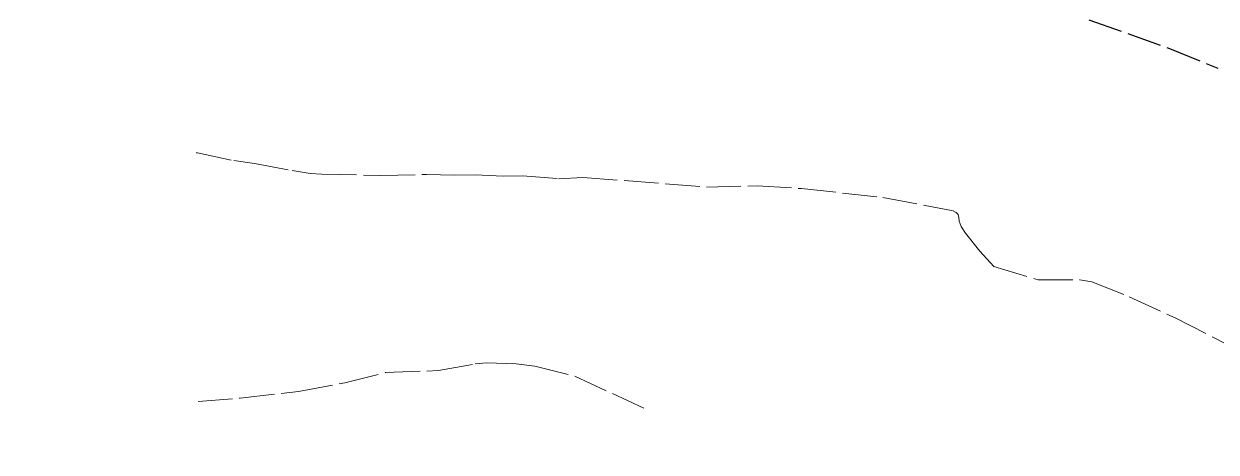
# Model space of a CAD drawing. Header units: metres. Extents: x 226877 to 228933, y 6571586 to 6573950.
# Drawn here: x 227771.2 to 227881, y 6571774.9 to 6571814.3 of the extents above; entities that cross this region are included whole.
import ezdxf

# ---------------------------------------------------------------- set-up
doc = ezdxf.new("R2010")
doc.units = ezdxf.units.M
doc.header["$LTSCALE"] = 2.5
doc.linetypes.add('DASHED', pattern=[1.524, 1.27, -0.254])
doc.layers.add('C-IMAG-LOCL', color=8, linetype='CONTINUOUS', lineweight=13)
doc.layers.add('C-TOPO-EXST', color=8, linetype='DASHED', lineweight=13)
picture_1 = doc.add_image_def('image1.png', size_in_pixel=(1400, 1199))

msp = doc.modelspace()

# ---------------------------------------------------------------- linework, layer by layer
at = {"layer": 'C-TOPO-EXST', "lineweight": 30, "true_color": 0x808080}
msp.add_lwpolyline([(227869.28, 6571814.72), (227876.55, 6571812.12), (227881.15, 6571810.27)], dxfattribs=at)
at = {"layer": 'C-TOPO-EXST', "lineweight": 13, "true_color": 0x808080}
for points in [[(227787.06, 6571802.46), (227787.19, 6571802.45), (227790.55, 6571801.74), (227792.44, 6571801.48), (227795.9, 6571800.82), (227797.58, 6571800.57), (227798.66, 6571800.48), (227804.06, 6571800.38), (227808.3, 6571800.46), (227810.86, 6571800.41), (227812.77, 6571800.44), (227815.34, 6571800.31), (227817.14, 6571800.33), (227820.43, 6571800.08), (227822.68, 6571800.2), (227834.06, 6571799.31), (227838.72, 6571799.41), (227842.82, 6571799.17), (227850.32, 6571798.35), (227856.79, 6571797.12), (227857.05, 6571796.98), (227857.23, 6571796.78), (227857.32, 6571796.5), (227857.33, 6571796.16), (227857.53, 6571795.68), (227857.91, 6571795.06), (227859.23, 6571793.39), (227860.53, 6571791.99), (227864.62, 6571790.75), (227868.44, 6571790.76), (227869.55, 6571790.59), (227872.99, 6571789.2), (227877.24, 6571787.26), (227886.64, 6571782.44)], [(227787.25, 6571779.57), (227791.13, 6571779.87), (227796.5, 6571780.49), (227800.77, 6571781.28), (227804.52, 6571782.22), (227809.39, 6571782.41), (227812.78, 6571783.02), (227813.84, 6571783.12), (227816.53, 6571783.04), (227818.25, 6571782.83), (227821.96, 6571781.9), (227828.63, 6571778.78)]]:
    msp.add_lwpolyline(points, dxfattribs=at)

# ---------------------------------------------------------------- pictures from other files: only their frames are drawn
at = {"layer": 'C-IMAG-LOCL'}
image = msp.add_image(picture_1, insert=(226877.41, 6571586.24), size_in_units=(2055.89, 1762.19), dxfattribs=dict(at, fade=35))

doc.saveas('drawing.dxf')
